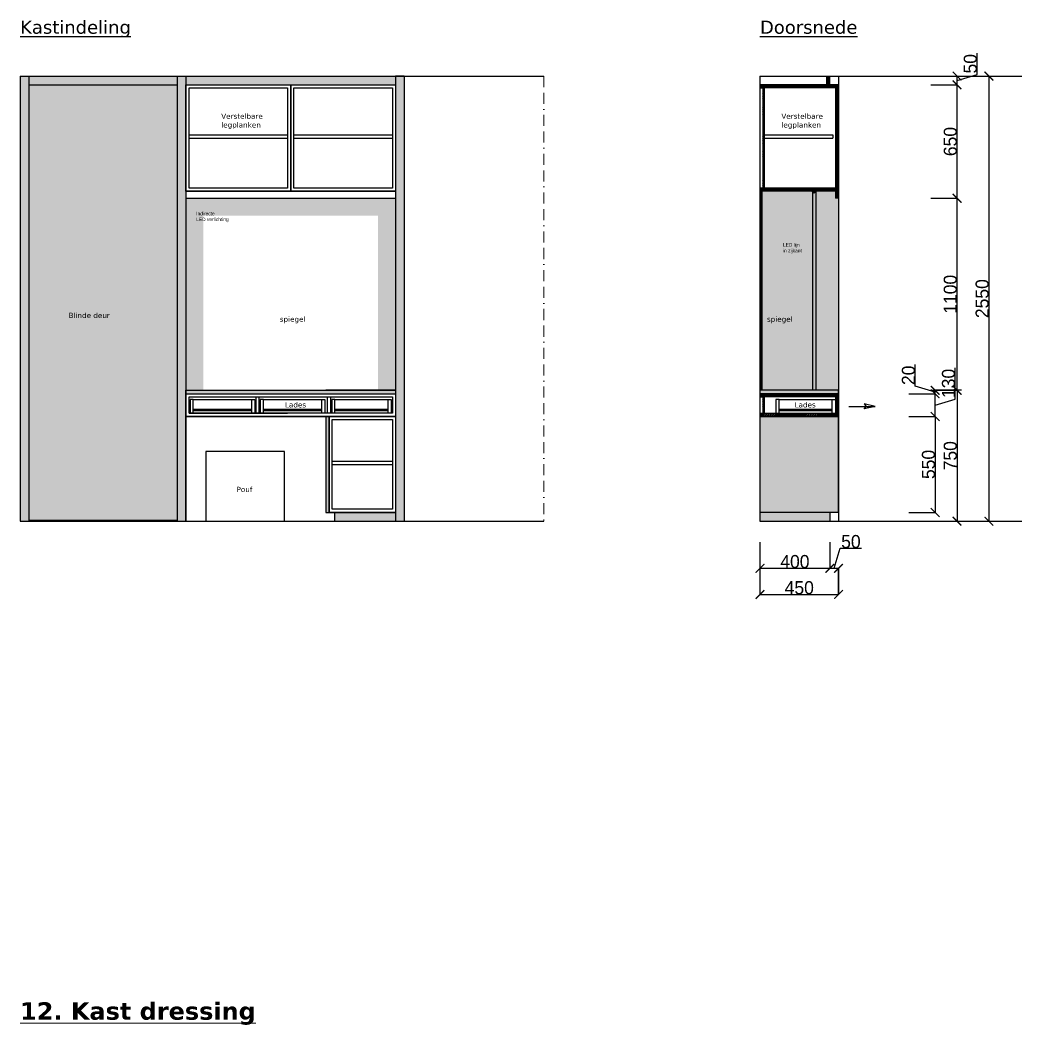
# Model space of a CAD drawing. Header units: millimetres. Extents: x -153917 to -31303, y -39726 to 31262.
# Drawn here: x -120127 to -114390, y -27337 to -21580 of the extents above; entities that cross this region are included whole.
import ezdxf

# ---------------------------------------------------------------- set-up
doc = ezdxf.new("R2010")
doc.units = ezdxf.units.MM
doc.header["$LTSCALE"] = 5
doc.linetypes.add('BORDER', pattern=[44.45, 12.7, -6.35, 12.7, -6.35, 0, -6.35])
for name, color, linetype in [('Bemating', 1, 'Continuous'), ('invulling muren', 252, 'Continuous'), ('Meubel', 8, 'Continuous'), ('muren', 7, 'Continuous'), ('spiegel', 141, 'Continuous'), ('Tekst', 7, 'Continuous'), ('Verlichting', 1, 'Continuous')]:
    doc.layers.add(name, color=color, linetype=linetype)
doc.layers.add('H-HELP', color=6, linetype='Continuous', lineweight=5, plot=False)
doc.layers.add('Nummering schrijnwerkerij', color=80, linetype='Continuous', lineweight=0)
doc.layers.add('parket', color=7, linetype='Continuous', true_color=0xe6d6b7)
doc.layers.add('ruggen kast', color=7, linetype='Continuous', true_color=0xebebeb)
doc.styles.add('Geneva', font='')
doc.styles.get('Geneva').set_extended_font_data('Geneva')
doc.dimstyles.new('ISO-25', dxfattribs={"dimtxt": 100, "dimasz": 25, "dimexe": 1.25, "dimexo": 0.625, "dimtad": 1, "dimtxsty": 'Standard', "dimblk": 'ARCHTICK', "dimcen": 2.5, "dimse1": 1, "dimse2": 1, "dimadec": 0, "dimazin": 0, "dimtfac": 1, "dimtmove": 0, "dimatfit": 3, "dimfxl": 1, "dimarcsym": 0})

# ---------------------------------------------------------------- blocks, each defined once
blk = doc.blocks.new('_ArchTick')
at = {"color": 0, "linetype": 'ByBlock', "const_width": 0.15}
blk.add_lwpolyline([(-0.5, -0.5), (0.5, 0.5)], dxfattribs=at)
blk = doc.blocks.new('*D1020')
at = {"layer": 'Bemating', "color": 0, "lineweight": -2, "transparency": 16777216}
for p, q in [((-114911.6, -23700.8), (-114760.4, -23700.8)), ((-114761.6, -23700.8), (-114761.6, -24450.8)), ((-114911.6, -24450.8), (-114760.4, -24450.8))]:
    blk.add_line(p, q, dxfattribs=at)
at = {"layer": 'Defpoints', "color": 0, "transparency": 16777216}
for p in [(-115240.1, -23700.8), (-115240.1, -24450.8), (-114761.6, -24450.8)]:
    blk.add_point(p, dxfattribs=at)
at = {"layer": 'Bemating', "color": 0, "lineweight": -2, "transparency": 16777216, "xscale": 50, "yscale": 50, "zscale": 50}
for p, rotation in [((-114761.6, -23700.8), 90), ((-114761.6, -24450.8), 270)]:
    blk.add_blockref('_ArchTick', p, dxfattribs=dict(at, rotation=rotation))
at = {"layer": 'Bemating', "color": 0, "transparency": 16777216, "insert": (-114799.8, -24075.8), "char_height": 75, "attachment_point": 5, "rotation": 90, "style": 'Geneva'}
blk.add_mtext('750', dxfattribs=at)
blk = doc.blocks.new('*D1021')
at = {"layer": 'Bemating', "color": 0, "lineweight": -2, "transparency": 16777216}
for p, q in [((-114911.6, -22600.8), (-114760.4, -22600.8)), ((-114761.6, -23700.8), (-114761.6, -22600.8)), ((-114911.6, -23700.8), (-114760.4, -23700.8))]:
    blk.add_line(p, q, dxfattribs=at)
at = {"layer": 'Defpoints', "color": 0, "transparency": 16777216}
for p in [(-115240.1, -22600.8), (-114761.6, -22600.8), (-115240.1, -23700.8)]:
    blk.add_point(p, dxfattribs=at)
at = {"layer": 'Bemating', "color": 0, "lineweight": -2, "transparency": 16777216, "xscale": 50, "yscale": 50, "zscale": 50}
for p, rotation in [((-114761.6, -22600.8), 90), ((-114761.6, -23700.8), 270)]:
    blk.add_blockref('_ArchTick', p, dxfattribs=dict(at, rotation=rotation))
at = {"layer": 'Bemating', "color": 0, "transparency": 16777216, "insert": (-114799.8, -23150.8), "char_height": 75, "attachment_point": 5, "rotation": 90, "style": 'Geneva'}
blk.add_mtext('1100', dxfattribs=at)
blk = doc.blocks.new('*D1022')
at = {"layer": 'Bemating', "color": 0, "lineweight": -2, "transparency": 16777216}
for p, q in [((-114911.6, -21950.8), (-114760.4, -21950.8)), ((-114761.6, -22600.8), (-114761.6, -21950.8)), ((-114911.6, -22600.8), (-114760.4, -22600.8))]:
    blk.add_line(p, q, dxfattribs=at)
at = {"layer": 'Defpoints', "color": 0, "transparency": 16777216}
for p in [(-115240.1, -21950.8), (-114761.6, -21950.8), (-115240.1, -22600.8)]:
    blk.add_point(p, dxfattribs=at)
at = {"layer": 'Bemating', "color": 0, "lineweight": -2, "transparency": 16777216, "xscale": 50, "yscale": 50, "zscale": 50}
for p, rotation in [((-114761.6, -21950.8), 90), ((-114761.6, -22600.8), 270)]:
    blk.add_blockref('_ArchTick', p, dxfattribs=dict(at, rotation=rotation))
at = {"layer": 'Bemating', "color": 0, "transparency": 16777216, "insert": (-114799.8, -22275.8), "char_height": 75, "attachment_point": 5, "rotation": 90, "style": 'Geneva'}
blk.add_mtext('650', dxfattribs=at)
blk = doc.blocks.new('*D1023')
at = {"layer": 'Bemating', "color": 0, "lineweight": -2, "transparency": 16777216}
for p, q in [((-114646.9, -21891.4), (-114646.9, -21768.7)), ((-114911.6, -21900.8), (-114760.4, -21900.8)), ((-114761.6, -21925.8), (-114646.9, -21891.4)), ((-114761.6, -21950.8), (-114761.6, -21900.8)), ((-114911.6, -21950.8), (-114760.4, -21950.8))]:
    blk.add_line(p, q, dxfattribs=at)
at = {"layer": 'Defpoints', "color": 0, "transparency": 16777216}
for p in [(-115240.1, -21900.8), (-114761.6, -21900.8), (-115240.1, -21950.8)]:
    blk.add_point(p, dxfattribs=at)
at = {"layer": 'Bemating', "color": 0, "lineweight": -2, "transparency": 16777216, "xscale": 50, "yscale": 50, "zscale": 50}
for p, rotation in [((-114761.6, -21900.8), 90), ((-114761.6, -21950.8), 270)]:
    blk.add_blockref('_ArchTick', p, dxfattribs=dict(at, rotation=rotation))
at = {"layer": 'Bemating', "color": 0, "transparency": 16777216, "insert": (-114685.1, -21830.1), "char_height": 75, "attachment_point": 5, "rotation": 90, "style": 'Geneva'}
blk.add_mtext('50', dxfattribs=at)
blk = doc.blocks.new('*D1024')
at = {"layer": 'Bemating', "color": 0, "lineweight": -2, "transparency": 16777216}
for p, q in [((-115036.8, -23850.8), (-114885.6, -23850.8)), ((-114886.8, -23850.8), (-114886.8, -24400.8)), ((-115036.8, -24400.8), (-114885.6, -24400.8))]:
    blk.add_line(p, q, dxfattribs=at)
at = {"layer": 'Defpoints', "color": 0, "transparency": 16777216}
for p in [(-115240.1, -23850.8), (-115240.1, -24400.8), (-114886.8, -24400.8)]:
    blk.add_point(p, dxfattribs=at)
at = {"layer": 'Bemating', "color": 0, "lineweight": -2, "transparency": 16777216, "xscale": 50, "yscale": 50, "zscale": 50}
for p, rotation in [((-114886.8, -23850.8), 90), ((-114886.8, -24400.8), 270)]:
    blk.add_blockref('_ArchTick', p, dxfattribs=dict(at, rotation=rotation))
at = {"layer": 'Bemating', "color": 0, "transparency": 16777216, "insert": (-114924.9, -24125.8), "char_height": 75, "attachment_point": 5, "rotation": 90, "style": 'Geneva'}
blk.add_mtext('550', dxfattribs=at)
blk = doc.blocks.new('*D1018')
at = {"layer": 'Bemating', "color": 0, "lineweight": -2, "transparency": 16777216}
for p, q in [((-114772.1, -23751.4), (-114772.1, -23571.6)), ((-115036.8, -23720.8), (-114885.6, -23720.8)), ((-114886.8, -23850.8), (-114886.8, -23720.8)), ((-114886.8, -23785.8), (-114772.1, -23751.4)), ((-115036.8, -23850.8), (-114885.6, -23850.8))]:
    blk.add_line(p, q, dxfattribs=at)
at = {"layer": 'Defpoints', "color": 0, "transparency": 16777216}
for p in [(-115240.1, -23720.8), (-114886.8, -23720.8), (-115240.1, -23850.8)]:
    blk.add_point(p, dxfattribs=at)
at = {"layer": 'Bemating', "color": 0, "lineweight": -2, "transparency": 16777216, "xscale": 50, "yscale": 50, "zscale": 50}
for p, rotation in [((-114886.8, -23720.8), 90), ((-114886.8, -23850.8), 270)]:
    blk.add_blockref('_ArchTick', p, dxfattribs=dict(at, rotation=rotation))
at = {"layer": 'Bemating', "color": 0, "transparency": 16777216, "insert": (-114810.2, -23661.5), "char_height": 75, "attachment_point": 5, "rotation": 90, "style": 'Geneva'}
blk.add_mtext('130', dxfattribs=at)
blk = doc.blocks.new('*D1019')
at = {"layer": 'Bemating', "color": 0, "lineweight": -2, "transparency": 16777216}
for p, q in [((-115001.5, -23676.4), (-115001.5, -23553.7)), ((-114886.8, -23710.8), (-115001.5, -23676.4)), ((-114736.8, -23700.8), (-114888.1, -23700.8)), ((-114886.8, -23720.8), (-114886.8, -23700.8)), ((-115036.8, -23720.8), (-114885.6, -23720.8))]:
    blk.add_line(p, q, dxfattribs=at)
at = {"layer": 'Defpoints', "color": 0, "transparency": 16777216}
for p in [(-114886.8, -23700.8), (-114463.4, -23700.8), (-115240.1, -23720.8)]:
    blk.add_point(p, dxfattribs=at)
at = {"layer": 'Bemating', "color": 0, "lineweight": -2, "transparency": 16777216, "xscale": 50, "yscale": 50, "zscale": 50}
for p, rotation in [((-114886.8, -23700.8), 90), ((-114886.8, -23720.8), 270)]:
    blk.add_blockref('_ArchTick', p, dxfattribs=dict(at, rotation=rotation))
at = {"layer": 'Bemating', "color": 0, "transparency": 16777216, "insert": (-115039.6, -23615.1), "char_height": 75, "attachment_point": 5, "rotation": 90, "style": 'Geneva'}
blk.add_mtext('20', dxfattribs=at)
blk = doc.blocks.new('*D1025')
at = {"layer": 'Bemating', "color": 0, "lineweight": -2, "transparency": 16777216}
for p, q in [((-115890.1, -24720.5), (-115890.1, -24871.7)), ((-115440.1, -24720.5), (-115440.1, -24871.7)), ((-115890.1, -24870.5), (-115440.1, -24870.5))]:
    blk.add_line(p, q, dxfattribs=at)
at = {"layer": 'Defpoints', "color": 0, "transparency": 16777216}
for p in [(-115890.1, -24400.8), (-115440.1, -24400.8), (-115440.1, -24870.5)]:
    blk.add_point(p, dxfattribs=at)
at = {"layer": 'Bemating', "color": 0, "lineweight": -2, "transparency": 16777216, "xscale": 50, "yscale": 50, "zscale": 50, "rotation": 180}
blk.add_blockref('_ArchTick', (-115890.1, -24870.5), dxfattribs=at)
at = {"layer": 'Bemating', "color": 0, "lineweight": -2, "transparency": 16777216, "xscale": 50, "yscale": 50, "zscale": 50}
blk.add_blockref('_ArchTick', (-115440.1, -24870.5), dxfattribs=at)
at = {"layer": 'Bemating', "color": 0, "transparency": 16777216, "insert": (-115665.1, -24832.3), "char_height": 75, "attachment_point": 5, "style": 'Geneva'}
blk.add_mtext('450', dxfattribs=at)
blk = doc.blocks.new('*D1026')
at = {"layer": 'Bemating', "color": 0, "lineweight": -2, "transparency": 16777216}
for p, q in [((-114729.2, -21900.8), (-114578, -21900.8)), ((-114579.2, -21900.8), (-114579.2, -24450.8)), ((-114729.2, -24450.8), (-114578, -24450.8))]:
    blk.add_line(p, q, dxfattribs=at)
at = {"layer": 'Defpoints', "color": 0, "transparency": 16777216}
for p in [(-115240.1, -21900.8), (-115240.1, -24450.8), (-114579.2, -24450.8)]:
    blk.add_point(p, dxfattribs=at)
at = {"layer": 'Bemating', "color": 0, "lineweight": -2, "transparency": 16777216, "xscale": 50, "yscale": 50, "zscale": 50}
for p, rotation in [((-114579.2, -21900.8), 90), ((-114579.2, -24450.8), 270)]:
    blk.add_blockref('_ArchTick', p, dxfattribs=dict(at, rotation=rotation))
at = {"layer": 'Bemating', "color": 0, "transparency": 16777216, "insert": (-114617.3, -23175.8), "char_height": 75, "attachment_point": 5, "rotation": 90, "style": 'Geneva'}
blk.add_mtext('2550', dxfattribs=at)
blk = doc.blocks.new('*D1027')
at = {"layer": 'Bemating', "color": 0, "lineweight": -2, "transparency": 16777216}
for p, q in [((-115890.1, -24570.7), (-115890.1, -24721.9)), ((-115490.1, -24570.7), (-115490.1, -24721.9)), ((-115890.1, -24720.7), (-115490.1, -24720.7))]:
    blk.add_line(p, q, dxfattribs=at)
at = {"layer": 'Defpoints', "color": 0, "transparency": 16777216}
for p in [(-115890.1, -24400.8), (-115490.1, -24400.8), (-115490.1, -24720.7)]:
    blk.add_point(p, dxfattribs=at)
at = {"layer": 'Bemating', "color": 0, "lineweight": -2, "transparency": 16777216, "xscale": 50, "yscale": 50, "zscale": 50, "rotation": 180}
blk.add_blockref('_ArchTick', (-115890.1, -24720.7), dxfattribs=at)
at = {"layer": 'Bemating', "color": 0, "lineweight": -2, "transparency": 16777216, "xscale": 50, "yscale": 50, "zscale": 50}
blk.add_blockref('_ArchTick', (-115490.1, -24720.7), dxfattribs=at)
at = {"layer": 'Bemating', "color": 0, "transparency": 16777216, "insert": (-115690.1, -24682.5), "char_height": 75, "attachment_point": 5, "style": 'Geneva'}
blk.add_mtext('400', dxfattribs=at)
blk = doc.blocks.new('*D1028')
at = {"layer": 'Bemating', "color": 0, "lineweight": -2, "transparency": 16777216}
for p, q in [((-115490.1, -24570.7), (-115490.1, -24721.9)), ((-115465.1, -24720.7), (-115430.7, -24606)), ((-115430.7, -24606), (-115308, -24606)), ((-115490.1, -24720.7), (-115440.1, -24720.7)), ((-115440.1, -24870.7), (-115440.1, -24719.4))]:
    blk.add_line(p, q, dxfattribs=at)
at = {"layer": 'Defpoints', "color": 0, "transparency": 16777216}
for p in [(-115490.1, -24400.8), (-115440.1, -24720.7), (-115440.1, -24953.9)]:
    blk.add_point(p, dxfattribs=at)
at = {"layer": 'Bemating', "color": 0, "lineweight": -2, "transparency": 16777216, "xscale": 50, "yscale": 50, "zscale": 50, "rotation": 180}
blk.add_blockref('_ArchTick', (-115490.1, -24720.7), dxfattribs=at)
at = {"layer": 'Bemating', "color": 0, "lineweight": -2, "transparency": 16777216, "xscale": 50, "yscale": 50, "zscale": 50}
blk.add_blockref('_ArchTick', (-115440.1, -24720.7), dxfattribs=at)
at = {"layer": 'Bemating', "color": 0, "transparency": 16777216, "insert": (-115369.3, -24567.9), "char_height": 75, "attachment_point": 5, "style": 'Geneva'}
blk.add_mtext('50', dxfattribs=at)

msp = doc.modelspace()

# ---------------------------------------------------------------- hatches: boundary and pattern name
at = {"layer": 'invulling muren', "transparency": 33554687}
h = msp.add_hatch(dxfattribs=at)
h.set_pattern_fill('ANSI32', color=256)
h.paths.add_polyline_path([(-115458.082, -21950.805), (-115490.082, -21950.805), (-115890.082, -21950.805), (-115890.082, -21968.805), (-115866.082, -21968.805), (-115458.082, -21968.805)])
h.paths.add_polyline_path([(-115490.082, -21900.805), (-115508.082, -21900.805), (-115508.082, -21950.805), (-115490.082, -21950.805)])
h.paths.add_polyline_path([(-115440.082, -21950.805), (-115458.082, -21950.805), (-115458.082, -22600.805), (-115440.082, -22600.805)])
h.paths.add_polyline_path([(-115570.39, -22560.805), (-115458.082, -22560.805), (-115458.082, -22542.805), (-115890.082, -22542.805), (-115890.082, -22560.805), (-115880.082, -22560.805), (-115590.39, -22560.805, -1)])
h.paths.add_polyline_path([(-115866.082, -21968.805), (-115874.082, -21968.805), (-115874.082, -22542.805), (-115866.082, -22542.805)])
h.paths.add_polyline_path([(-115458.082, -23720.805), (-115890.082, -23720.805), (-115890.082, -23738.805), (-115866.082, -23738.805), (-115458.082, -23738.805)])
h.paths.add_polyline_path([(-115866.082, -23738.805), (-115874.082, -23738.805), (-115874.082, -23832.805), (-115866.082, -23832.805)])
h.paths.add_polyline_path([(-115458.082, -23832.805), (-115890.082, -23832.805), (-115890.082, -23850.805), (-115458.082, -23850.805)])
h.paths.add_polyline_path([(-115440.082, -23720.805), (-115458.082, -23720.805), (-115458.082, -23850.805), (-115440.082, -23850.805)])
at = {"layer": 'Meubel', "transparency": 33554613}
h = msp.add_hatch(color=256, dxfattribs=at)
h.set_gradient(color1=(255, 255, 255), color2=(247, 242, 129), name='INVCURVED')
h.paths.add_polyline_path([(-117977.262, -22600.805), (-119177.262, -22600.805), (-119077.262, -22700.805), (-118077.262, -22700.805)])
at = {"layer": 'parket', "transparency": 33554687}
h = msp.add_hatch(color=256, dxfattribs=at)
h.dxf.hatch_style = 1
h.paths.add_polyline_path([(-117977.262, -23700.805), (-118377.262, -23700.805), (-119177.262, -23700.805), (-119177.262, -23720.805), (-117977.262, -23720.805)])
h = msp.add_hatch(color=256, dxfattribs=at)
h.dxf.hatch_style = 1
h.paths.add_polyline_path([(-115440.082, -23700.805), (-115890.082, -23700.805), (-115890.082, -23720.805), (-115440.082, -23720.805)])
at = {"layer": 'ruggen kast', "transparency": 33554687}
h = msp.add_hatch(color=256, dxfattribs=at)
h.dxf.hatch_style = 1
h.paths.add_polyline_path([(-119227.262, -21950.805), (-120077.262, -21950.805), (-120077.262, -24445.805), (-119227.262, -24445.805)])
h.paths.add_polyline_path([(-120077.262, -21900.805), (-120127.262, -21900.805), (-120127.262, -24450.805), (-120077.262, -24450.805)])
h.paths.add_polyline_path([(-119227.262, -21900.805), (-120077.262, -21900.805), (-120077.262, -21950.805), (-119227.262, -21950.805)])
h.paths.add_polyline_path([(-119177.262, -21900.805), (-119227.262, -21900.805), (-119227.262, -24450.805), (-119177.262, -24450.805), (-119177.262, -23700.805)])
h.paths.add_polyline_path([(-117927.262, -21900.805), (-117977.262, -21900.805), (-117977.262, -24450.805), (-117927.262, -24450.805)])
at = {"layer": 'ruggen kast', "true_color": 0xdbdbdb, "transparency": 33554687}
h = msp.add_hatch(color=254, dxfattribs=at)
h.dxf.hatch_style = 1
h.paths.add_polyline_path([(-117977.262, -21900.805), (-119177.262, -21900.805), (-119177.262, -21950.805), (-118577.262, -21950.805), (-117977.262, -21950.805)])
h.paths.add_polyline_path([(-117977.262, -24400.805), (-118327.262, -24400.805), (-118327.262, -24450.805), (-117977.262, -24450.805)])
at = {"layer": 'ruggen kast', "transparency": 33554687}
h = msp.add_hatch(color=256, dxfattribs=at)
h.dxf.hatch_style = 1
h.paths.add_polyline_path([(-115590.082, -22563.27, -0.06234544), (-115590.39, -22560.805), (-115880.082, -22560.805), (-115880.082, -23700.805), (-115590.082, -23700.805)])
h.paths.add_polyline_path([(-115440.082, -22600.805), (-115458.082, -22600.805), (-115458.082, -22560.805), (-115570.082, -22560.805), (-115570.082, -23700.805), (-115440.082, -23700.805)])
h = msp.add_hatch(color=256, dxfattribs=at)
h.dxf.hatch_style = 1
h.paths.add_polyline_path([(-118357.262, -23850.805), (-118377.262, -23850.805), (-118377.262, -24400.805), (-118357.262, -24400.805)])
h = msp.add_hatch(color=256, dxfattribs=at)
h.dxf.hatch_style = 1
h.paths.add_polyline_path([(-115440.082, -23850.805), (-115890.082, -23850.805), (-115890.082, -24400.805), (-115440.082, -24400.805)])
at = {"layer": 'ruggen kast', "true_color": 0xdbdbdb, "transparency": 33554687}
h = msp.add_hatch(color=254, dxfattribs=at)
h.dxf.hatch_style = 1
h.paths.add_polyline_path([(-115490.082, -24400.805), (-115890.082, -24400.805), (-115890.082, -24450.805), (-115490.082, -24450.805)])
at = {"layer": 'Verlichting', "transparency": 33554687}
h = msp.add_hatch(color=256, dxfattribs=at)
h.dxf.hatch_style = 1
h.set_gradient(color1=(255, 255, 255), color2=(255, 255, 184), rotation=180, tint=1, name='INVSPHERICAL')
h.paths.add_polyline_path([(-115570.082, -22560.805), (-115570.39, -22560.805, -0.88262681), (-115590.082, -22563.27), (-115590.082, -23700.805), (-115570.082, -23700.805)])
h = msp.add_hatch(color=256, dxfattribs=at)
h.dxf.hatch_style = 1
h.set_gradient(color1=(255, 255, 255), color2=(255, 255, 184), rotation=180, tint=1)
h.paths.add_polyline_path([(-119077.262, -22700.805), (-119177.262, -22600.805), (-119177.262, -23700.805), (-119077.262, -23700.805)])
h = msp.add_hatch(color=256, dxfattribs=at)
h.dxf.hatch_style = 1
h.set_gradient(color1=(255, 255, 255), color2=(255, 255, 184), tint=1)
h.paths.add_polyline_path([(-117977.262, -22600.805), (-118077.262, -22700.805), (-118077.262, -23700.805), (-117977.262, -23700.805)])

# ---------------------------------------------------------------- linework, layer by layer
at = {"layer": 'H-HELP', "linetype": 'BORDER'}
msp.add_line((-117127.262, -21900.805), (-117127.262, -24450.805), dxfattribs=at)
at = {"layer": 'Meubel'}
for p, q in [((-120077.262, -21900.805), (-120077.262, -24450.805)), ((-120077.262, -21900.805), (-120077.262, -21950.805)), ((-119227.262, -21900.805), (-119227.262, -24450.805)), ((-119177.262, -21900.805), (-119177.262, -24450.805)), ((-117927.262, -21900.805), (-117977.262, -21900.805)), ((-117977.262, -21900.805), (-117977.262, -24450.805)), ((-115890.082, -21900.805), (-115440.082, -21900.805)), ((-115508.082, -21950.805), (-115508.082, -21900.805)), ((-115490.082, -21950.805), (-115490.082, -21900.805)), ((-115440.082, -21900.805), (-115440.082, -24450.805)), ((-115440.082, -21900.805), (-115440.082, -21950.805)), ((-120077.262, -21950.805), (-119227.262, -21950.805)), ((-119177.262, -21950.805), (-117977.262, -21950.805)), ((-118577.262, -22560.805), (-118577.262, -21950.805)), ((-115440.082, -21950.805), (-115890.082, -21950.805)), ((-115458.082, -21968.805), (-115890.082, -21968.805)), ((-115890.082, -21968.805), (-115866.082, -21968.805)), ((-115874.082, -21968.805), (-115874.082, -22542.805)), ((-115866.082, -21968.805), (-115866.082, -22542.805)), ((-115440.082, -21950.805), (-115490.082, -21950.805)), ((-115458.082, -21950.805), (-115458.082, -22600.805)), ((-115440.082, -21950.805), (-115440.082, -22600.805)), ((-119159.262, -22237.805), (-118595.262, -22237.805)), ((-119159.262, -22255.805), (-118595.262, -22255.805)), ((-118559.262, -22237.805), (-117995.262, -22237.805)), ((-118559.262, -22255.805), (-117995.262, -22255.805)), ((-115866.082, -22237.805), (-115473.082, -22237.805)), ((-115866.082, -22255.805), (-115473.082, -22255.805)), ((-115473.082, -22237.805), (-115473.082, -22255.805)), ((-119177.262, -22560.805), (-117977.262, -22560.805)), ((-115458.082, -22542.805), (-115890.082, -22542.805)), ((-115458.082, -22560.805), (-115890.082, -22560.805)), ((-115890.082, -22560.805), (-115880.082, -22560.805)), ((-119177.262, -22600.805), (-117977.262, -22600.805)), ((-115440.082, -22600.805), (-115458.082, -22600.805)), ((-119177.262, -24450.805), (-119177.262, -23700.805)), ((-119177.262, -23700.805), (-117977.262, -23700.805)), ((-117977.262, -23700.805), (-118377.262, -23700.805)), ((-117977.262, -23700.805), (-117977.262, -23850.805)), ((-115440.082, -23700.805), (-115890.082, -23700.805)), ((-115440.082, -24400.805), (-115440.082, -23700.805)), ((-119177.262, -23720.805), (-117977.262, -23720.805)), ((-119159.262, -23738.805), (-118776.262, -23738.805)), ((-119135.262, -23752.805), (-119153.262, -23752.805)), ((-119153.262, -23752.805), (-119153.262, -23832.805)), ((-119135.262, -23832.805), (-119135.262, -23752.805)), ((-119135.262, -23752.805), (-118782.262, -23752.805)), ((-118800.262, -23832.805), (-118800.262, -23752.805)), ((-118800.262, -23752.805), (-118782.262, -23752.805)), ((-118782.262, -23752.805), (-118782.262, -23832.805)), ((-118776.262, -23832.805), (-118776.262, -23738.805)), ((-118758.262, -23832.805), (-118758.262, -23738.805)), ((-118734.262, -23752.805), (-118752.262, -23752.805)), ((-118752.262, -23752.805), (-118752.262, -23832.805)), ((-118734.262, -23832.805), (-118734.262, -23752.805)), ((-118734.262, -23752.805), (-118381.262, -23752.805)), ((-118399.262, -23832.805), (-118399.262, -23752.805)), ((-118399.262, -23752.805), (-118381.262, -23752.805)), ((-118381.262, -23752.805), (-118381.262, -23832.805)), ((-118366.262, -23832.805), (-118366.262, -23738.805)), ((-118348.262, -23832.805), (-118348.262, -23738.805)), ((-118348.262, -23738.805), (-117995.262, -23738.805)), ((-118324.262, -23752.805), (-118342.262, -23752.805)), ((-118342.262, -23752.805), (-118342.262, -23832.805)), ((-118324.262, -23832.805), (-118324.262, -23752.805)), ((-118324.262, -23752.805), (-118001.262, -23752.805)), ((-118019.262, -23832.805), (-118019.262, -23752.805)), ((-118019.262, -23752.805), (-118001.262, -23752.805)), ((-118001.262, -23752.805), (-118001.262, -23832.805)), ((-115440.082, -23720.805), (-115890.082, -23720.805)), ((-115458.082, -23738.805), (-115890.082, -23738.805)), ((-115890.082, -23738.805), (-115866.082, -23738.805)), ((-115874.082, -23738.805), (-115874.082, -23832.805)), ((-115866.082, -23738.805), (-115866.082, -23832.805)), ((-115781.082, -23752.805), (-115799.082, -23752.805)), ((-115799.082, -23752.805), (-115799.082, -23832.805)), ((-115781.082, -23832.805), (-115781.082, -23752.805)), ((-115781.082, -23752.805), (-115458.082, -23752.805)), ((-115476.082, -23832.805), (-115476.082, -23752.805)), ((-115476.082, -23752.805), (-115458.082, -23752.805)), ((-115440.082, -23720.805), (-115458.082, -23720.805)), ((-115458.082, -23720.805), (-115458.082, -23850.805)), ((-115458.082, -23752.805), (-115458.082, -23832.805)), ((-119135.262, -23832.805), (-119135.262, -23808.805)), ((-119135.262, -23808.805), (-118800.262, -23808.805)), ((-119135.262, -23816.805), (-118800.262, -23816.805)), ((-118800.262, -23832.805), (-118800.262, -23808.805)), ((-118734.262, -23832.805), (-118734.262, -23808.805)), ((-118734.262, -23808.805), (-118399.262, -23808.805)), ((-118734.262, -23816.805), (-118399.262, -23816.805)), ((-118399.262, -23832.805), (-118399.262, -23808.805)), ((-118324.262, -23832.805), (-118324.262, -23808.805)), ((-118324.262, -23808.805), (-118019.262, -23808.805)), ((-118324.262, -23816.805), (-118019.262, -23816.805)), ((-118019.262, -23832.805), (-118019.262, -23808.805)), ((-115781.082, -23832.805), (-115781.082, -23808.805)), ((-115781.082, -23808.805), (-115476.082, -23808.805)), ((-115781.082, -23816.805), (-115476.082, -23816.805)), ((-115476.082, -23832.805), (-115476.082, -23808.805)), ((-115380.495, -23792.805), (-115230.495, -23792.805)), ((-115380.495, -23792.805), (-115230.495, -23792.805)), ((-115230.495, -23792.805), (-115292.75, -23778.323)), ((-115292.75, -23778.323), (-115281.722, -23792.805)), ((-115230.495, -23792.805), (-115292.75, -23807.287)), ((-115292.75, -23807.287), (-115281.722, -23792.805)), ((-117977.262, -23850.805), (-119177.262, -23850.805)), ((-119177.262, -23850.805), (-118357.262, -23850.805)), ((-119159.262, -23832.805), (-118595.262, -23832.805)), ((-118377.262, -23850.805), (-118377.262, -24400.805)), ((-118357.262, -23850.805), (-118357.262, -24400.805)), ((-115890.082, -23832.805), (-115458.082, -23832.805)), ((-115890.082, -23850.805), (-115440.082, -23850.805)), ((-118339.242, -24107.805), (-117995.262, -24107.805)), ((-118339.242, -24125.805), (-117995.262, -24125.805)), ((-118377.262, -24400.805), (-117977.262, -24400.805)), ((-118377.262, -24400.805), (-118327.262, -24400.805)), ((-118327.262, -24400.805), (-118327.262, -24450.805)), ((-115440.082, -24400.805), (-115890.082, -24400.805)), ((-115440.082, -24400.805), (-115490.082, -24400.805)), ((-115490.082, -24400.805), (-115490.082, -24450.805)), ((-120077.262, -24445.805), (-119227.262, -24445.805))]:
    msp.add_line(p, q, dxfattribs=at)
for points in [[(-119177.262, -21950.805), (-118577.262, -21950.805), (-118577.262, -22560.805), (-119177.262, -22560.805)], [(-119159.262, -21968.805), (-118595.262, -21968.805), (-118595.262, -22542.805), (-119159.262, -22542.805)], [(-118577.262, -21950.805), (-117977.262, -21950.805), (-117977.262, -22560.805), (-118577.262, -22560.805)], [(-118559.262, -21968.805), (-117995.262, -21968.805), (-117995.262, -22542.805), (-118559.262, -22542.805)], [(-119177.262, -23720.805), (-117977.262, -23720.805), (-117977.262, -23850.805), (-119177.262, -23850.805)], [(-119159.262, -23738.805), (-117995.262, -23738.805), (-117995.262, -23832.805), (-119159.262, -23832.805)], [(-118357.242, -23850.805), (-117977.262, -23850.805), (-117977.262, -24400.805), (-118357.242, -24400.805)], [(-118339.242, -23868.805), (-117995.262, -23868.805), (-117995.262, -24382.805), (-118339.242, -24382.805)], [(-119062.802, -24450.805), (-118612.802, -24450.805), (-118612.802, -24050.805), (-119062.802, -24050.805)]]:
    msp.add_lwpolyline(points, close=True, dxfattribs=at)
at = {"layer": 'muren'}
for p, q in [((-120127.262, -21900.805), (-120127.262, -24450.805)), ((-120127.262, -21900.805), (-117127.262, -21900.805)), ((-117927.262, -21900.805), (-117927.262, -24450.805)), ((-115890.082, -21900.805), (-115890.082, -24450.805)), ((-115890.082, -21900.805), (-114390.082, -21900.805)), ((-120127.262, -24450.805), (-117127.262, -24450.805)), ((-115890.082, -24450.805), (-114390.082, -24450.805))]:
    msp.add_line(p, q, dxfattribs=at)
at = {"layer": 'spiegel'}
for p, q in [((-115885.082, -22560.805), (-115885.082, -23700.805)), ((-115880.082, -22560.805), (-115880.082, -23700.805))]:
    msp.add_line(p, q, dxfattribs=at)
at = {"layer": 'Verlichting'}
for p, q in [((-115590.39, -22560.805), (-115570.39, -22560.805)), ((-115590.082, -22560.805), (-115590.082, -23700.805)), ((-115580.39, -22550.805), (-115580.39, -22570.805)), ((-115570.082, -22560.805), (-115570.082, -23700.805))]:
    msp.add_line(p, q, dxfattribs=at)
msp.add_circle((-115580.39, -22560.805), 10, dxfattribs=at)

# ---------------------------------------------------------------- texts
at = {"layer": 'Nummering schrijnwerkerij', "insert": (-120127.262, -27207.018), "char_height": 100, "attachment_point": 1}
msp.add_mtext_dynamic_manual_height_columns('{\\fVerdana|b1|i0|c0|p34;\\L12. Kast dressing}', width=8225.00244, gutter_width=12.5, heights=[0], dxfattribs=at)
at = {"layer": 'spiegel', "char_height": 30, "attachment_point": 1}
for insert in [(-118640.187, -23278.494), (-115850.252, -23278.494)]:
    msp.add_mtext_dynamic_manual_height_columns('{\\fVerdana|b0|i0|c0|p34;spiegel}', width=513.71165, gutter_width=12.5, heights=[0], dxfattribs=dict(at, insert=insert))
at = {"layer": 'Tekst', "char_height": 75, "width": 2800, "attachment_point": 1}
for s, insert in [('{\\fVerdana|b0|i0|c0|p34;\\LKastindeling}', (-120127.262, -21583.154)), ('{\\fVerdana|b0|i0|c0|p34;\\LDoorsnede}', (-115890.082, -21583.154))]:
    msp.add_mtext(s, dxfattribs=dict(at, insert=insert))
at = {"layer": 'Tekst', "char_height": 30, "attachment_point": 1}
for s, insert in [('{\\fVerdana|b0|i0|c0|p34;Verstelbare\\Plegplanken}', (-118975.527, -22115.552)), ('{\\fVerdana|b0|i0|c0|p34;Verstelbare\\Plegplanken}', (-115767.494, -22115.552)), ('{\\fVerdana|b0|i0|c0|p34;Blinde deur}', (-119849.78, -23256.679)), ('{\\fVerdana|b0|i0|c0|p34;Lades}', (-118610.533, -23769.14)), ('{\\fVerdana|b0|i0|c0|p34;Lades}', (-115691.949, -23769.14)), ('{\\fVerdana|b0|i0|c0|p34;Pouf}', (-118887.821, -24253.924))]:
    msp.add_mtext_dynamic_manual_height_columns(s, width=513.71165, gutter_width=12.5, heights=[0], dxfattribs=dict(at, insert=insert))
at = {"layer": 'Verlichting', "char_height": 20, "attachment_point": 1}
for s, insert, width in [('Indirecte\\PLED verlichting', (-119118.734, -22678.4), 322.13845), ('LED lijn\\Pin zijkant', (-115758.17, -22857.624), 292.14835)]:
    msp.add_mtext(s, dxfattribs=dict(at, insert=insert, width=width))

# ---------------------------------------------------------------- dimensions: what is measured, and where the dimension line sits
at = {"layer": 'Bemating'}
for base, p1, p2, picture, middle in [((-114761.636, -21900.805), (-115240.082, -21950.805), (-115240.082, -21900.805), '*D1023', (-114685.073, -21890.774)), ((-114579.204, -24450.805), (-115240.082, -21900.805), (-115240.082, -24450.805), '*D1026', (-114617.329, -23175.805)), ((-114761.636, -21950.805), (-115240.082, -22600.805), (-115240.082, -21950.805), '*D1022', (-114799.761, -22275.805)), ((-114761.636, -22600.805), (-115240.082, -23700.805), (-115240.082, -22600.805), '*D1021', (-114799.761, -23150.805)), ((-114886.802, -23700.805), (-115240.082, -23720.805), (-114463.351, -23700.805), '*D1019', (-115039.614, -23675.774)), ((-114886.802, -23720.805), (-115240.082, -23850.805), (-115240.082, -23720.805), '*D1018', (-114810.239, -23750.774)), ((-114761.636, -24450.805), (-115240.082, -23700.805), (-115240.082, -24450.805), '*D1020', (-114799.761, -24075.805)), ((-114886.802, -24400.805), (-115240.082, -23850.805), (-115240.082, -24400.805), '*D1024', (-114924.927, -24125.805))]:
    dim = msp.add_linear_dim(base=base, p1=p1, p2=p2, angle=90, dimstyle='ISO-25', override={"dimtxt": 75, "dimasz": 50, "dimtxsty": 'Geneva', "dimse1": 0, "dimse2": 0, "dimtmove": 1, "dimfxl": 150, "dimfxlon": 1}, dxfattribs=at)
    dim.commit()
    dim.dimension.update_dxf_attribs({"geometry": picture, "text_midpoint": middle})
for base, p1, p2, picture, middle in [((-115440.082, -24870.452), (-115890.082, -24400.805), (-115440.082, -24400.805), '*D1025', (-115665.082, -24832.327)), ((-115490.082, -24720.666), (-115890.082, -24400.805), (-115490.082, -24400.805), '*D1027', (-115690.082, -24682.541)), ((-115440.082, -24720.666), (-115490.082, -24400.805), (-115440.082, -24953.851), '*D1028', (-115430.05, -24567.854))]:
    dim = msp.add_linear_dim(base=base, p1=p1, p2=p2, dimstyle='ISO-25', override={"dimtxt": 75, "dimasz": 50, "dimtxsty": 'Geneva', "dimse1": 0, "dimse2": 0, "dimtmove": 1, "dimfxl": 150, "dimfxlon": 1}, dxfattribs=at)
    dim.commit()
    dim.dimension.update_dxf_attribs({"geometry": picture, "text_midpoint": middle})

doc.saveas('drawing.dxf')
